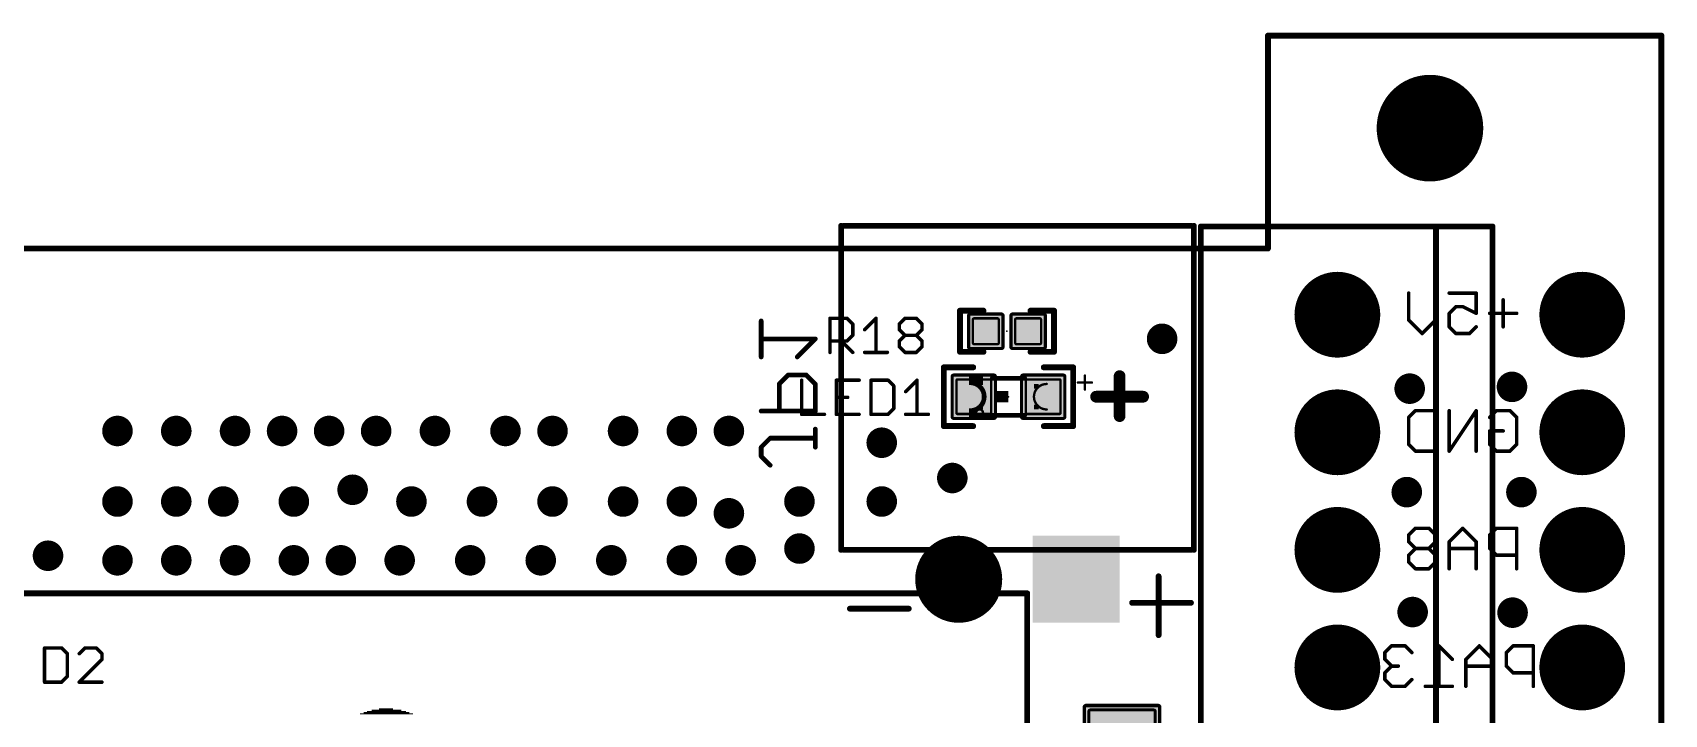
# Model space of a CAD drawing. Extents: x -35.6 to 35.6, y -20.1 to 20.1.
# Drawn here: x 0.32 to 35.56, y 5.34 to 20.06 of the extents above; entities that cross this region are included whole.
import ezdxf

# ---------------------------------------------------------------- set-up
doc = ezdxf.new("R2010")
doc.units = 0
for name, color, linetype in [('17', 82, 'CONTINUOUS'), ('18', 82, 'CONTINUOUS'), ('20', 7, 'CONTINUOUS'), ('21', 253, 'CONTINUOUS'), ('22', 253, 'CONTINUOUS'), ('23', 7, 'CONTINUOUS'), ('24', 7, 'CONTINUOUS'), ('25', 253, 'CONTINUOUS'), ('26', 253, 'CONTINUOUS'), ('29', 253, 'CONTINUOUS'), ('30', 253, 'CONTINUOUS'), ('31', 253, 'CONTINUOUS'), ('51', 253, 'CONTINUOUS')]:
    doc.layers.add(name, color=color, linetype=linetype)

# ---------------------------------------------------------------- blocks, each defined once
blk = doc.blocks.new('RECT240512X272512R10')
at = {"const_width": 0.0752}
blk.add_lwpolyline([(0.714, -0.7764), (0.714, 0.7764, 0.4142), (0.6764, 0.814), (-0.6764, 0.814, 0.4142), (-0.714, 0.7764), (-0.714, -0.7764, 0.4142), (-0.6764, -0.814), (0.6764, -0.814, 0.4142)], format="xyb", close=True, dxfattribs=at)
blk.add_solid([(-0.6952, -0.7952), (0.6952, -0.7952), (-0.6952, 0.7952), (0.6952, 0.7952)])
blk = doc.blocks.new('RECT208000X240000R10')
at = {"const_width": 0.065}
blk.add_lwpolyline([(0.6175, -0.685), (0.6175, 0.685, 0.4142), (0.585, 0.7175), (-0.585, 0.7175, 0.4142), (-0.6175, 0.685), (-0.6175, -0.685, 0.4142), (-0.585, -0.7175), (0.585, -0.7175, 0.4142)], format="xyb", close=True, dxfattribs=at)
blk.add_solid([(-0.6013, -0.7013), (0.6013, -0.7013), (-0.6013, 0.7013), (0.6013, 0.7013)])
blk = doc.blocks.new('SQUAREP')
blk.add_solid([(-0.5, -0.5), (0.5, -0.5), (-0.5, 0.5), (0.5, 0.5)])
blk = doc.blocks.new('ROUNDP')
at = {"const_width": 0.5}
blk.add_lwpolyline([(0, -0.25, 1), (0, 0.25, 1), (0, -0.25)], format="xyb", dxfattribs=at)
blk = doc.blocks.new('RECT')
blk.add_solid([(-0.5, -0.5), (0.5, -0.5), (-0.5, 0.5), (0.5, 0.5)])
blk = doc.blocks.new('RECT160512X160512R13')
at = {"const_width": 0.0652}
blk.add_lwpolyline([(0.469, -0.4364), (0.469, 0.4364, 0.4142), (0.4364, 0.469), (-0.4364, 0.469, 0.4142), (-0.469, 0.4364), (-0.469, -0.4364, 0.4142), (-0.4364, -0.469), (0.4364, -0.469, 0.4142)], format="xyb", close=True, dxfattribs=at)
blk.add_solid([(-0.4527, -0.4527), (0.4527, -0.4527), (-0.4527, 0.4527), (0.4527, 0.4527)])
blk = doc.blocks.new('RECT128000X128000R13')
at = {"const_width": 0.052}
blk.add_lwpolyline([(0.374, -0.348), (0.374, 0.348, 0.4142), (0.348, 0.374), (-0.348, 0.374, 0.4142), (-0.374, 0.348), (-0.374, -0.348, 0.4142), (-0.348, -0.374), (0.348, -0.374, 0.4142)], format="xyb", close=True, dxfattribs=at)
blk.add_solid([(-0.361, -0.361), (0.361, -0.361), (-0.361, 0.361), (0.361, 0.361)])
blk = doc.blocks.new('RECT130048X130048R17')
at = {"const_width": 0.0691}
blk.add_lwpolyline([(0.3719, -0.3373), (0.3719, 0.3373, 0.4142), (0.3373, 0.3719), (-0.3373, 0.3719, 0.4142), (-0.3719, 0.3373), (-0.3719, -0.3373, 0.4142), (-0.3373, -0.3719), (0.3373, -0.3719, 0.4142)], format="xyb", close=True, dxfattribs=at)
blk.add_solid([(-0.3546, -0.3546), (0.3546, -0.3546), (-0.3546, 0.3546), (0.3546, 0.3546)])
blk = doc.blocks.new('RECT97536X97536R17')
at = {"const_width": 0.0518}
blk.add_lwpolyline([(0.2789, -0.253), (0.2789, 0.253, 0.4142), (0.253, 0.2789), (-0.253, 0.2789, 0.4142), (-0.2789, 0.253), (-0.2789, -0.253, 0.4142), (-0.253, -0.2789), (0.253, -0.2789, 0.4142)], format="xyb", close=True, dxfattribs=at)
blk.add_solid([(-0.2659, -0.2659), (0.2659, -0.2659), (-0.2659, 0.2659), (0.2659, 0.2659)])
blk = doc.blocks.new('ROUNDV')
at = {"const_width": 0.5}
blk.add_lwpolyline([(0, -0.25, 1), (0, 0.25, 1), (0, -0.25)], format="xyb", dxfattribs=at)

msp = doc.modelspace()

# ---------------------------------------------------------------- linework, layer by layer
at = {"layer": '20', "const_width": 0.127}
for points in [[(27, 15.4), (27, 20)], [(27, 20), (35.5, 20)], [(35.5, 20), (35.5, -20)], [(-27, 15.4), (27, 15.4)]]:
    msp.add_lwpolyline(points, dxfattribs=at)
at = {"layer": '20', "const_width": 0.0635}
for points in [[(27.0317, 20, 1), (26.9683, 20)], [(27, 20.0317, 1), (27, 19.9683)], [(35.5318, 20, 1), (35.4682, 20)], [(35.5, 19.9683, 1), (35.5, 20.0317)], [(26.9683, 15.4, 1), (27.0317, 15.4)], [(27, 15.3682, 1), (27, 15.4318)]]:
    msp.add_lwpolyline(points, format="xyb", dxfattribs=at)
at = {"layer": '20'}
msp.add_circle((30.5, 18), 1.05, dxfattribs=at)
at = {"layer": '21'}
for points, const_width in [([(25.55, 15.9068, 1), (25.55, 15.8432)], 0.0635), ([(25.5817, 15.875, 1), (25.5183, 15.875)], 0.0635), ([(30.63, 15.9068, 1), (30.63, 15.8432)], 0.0635), ([(30.6618, 15.875, 1), (30.5983, 15.875)], 0.0635), ([(30.63, 15.8432, 1), (30.63, 15.9068)], 0.0635), ([(31.8818, 15.875, 1), (31.8183, 15.875)], 0.0635), ([(31.85, 15.8432, 1), (31.85, 15.9068)], 0.0635), ([(20.347, 14.0891, 1), (20.347, 14.0256)], 0.0635), ([(20.3788, 14.0573, 1), (20.3153, 14.0573)], 0.0635), ([(20.855, 14.0256, 1), (20.855, 14.0891)], 0.0635), ([(21.871, 14.0891, 1), (21.871, 14.0256)], 0.0635), ([(22.4108, 14.0573, 1), (22.3473, 14.0573)], 0.0635), ([(22.379, 14.0256, 1), (22.379, 14.0891)], 0.0635), ([(20.347, 13.2001, 1), (20.347, 13.1365)], 0.0635), ([(20.3153, 13.1683, 1), (20.3788, 13.1683)], 0.0635), ([(20.855, 13.1365, 1), (20.855, 13.2001)], 0.0635), ([(21.871, 13.2001, 1), (21.871, 13.1365)], 0.0635), ([(22.3473, 13.1683, 1), (22.4108, 13.1683)], 0.0635), ([(22.379, 13.1365, 1), (22.379, 13.2001)], 0.0635), ([(19.9987, 12.8656, 1), (19.9987, 12.802)], 0.0635), ([(20.0304, 12.8338, 1), (19.967, 12.8338)], 0.0635), ([(20.6337, 12.802, 1), (20.6337, 12.8656)], 0.0635), ([(22.1577, 12.8656, 1), (22.1577, 12.802)], 0.0635), ([(22.8244, 12.8338, 1), (22.761, 12.8338)], 0.0635), ([(22.7927, 12.802, 1), (22.7927, 12.8656)], 0.0635), ([(23.8595, 12.6433, 1), (23.7325, 12.6433)], 0.127), ([(22.894, 12.5164, 1), (22.894, 12.491)], 0.0254), ([(23.0592, 12.6563, 1), (23.0338, 12.6563)], 0.0254), ([(23.0338, 12.3512, 1), (23.0592, 12.3512)], 0.0254), ([(23.199, 12.491, 1), (23.199, 12.5164)], 0.0254), ([(23.288, 12.2623, 1), (23.288, 12.1353)], 0.127), ([(24.304, 12.1353, 1), (24.304, 12.2623)], 0.127), ([(23.7325, 11.7797, 1), (23.8595, 11.7797)], 0.127), ([(19.9987, 11.5956, 1), (19.9987, 11.532)], 0.0635), ([(19.967, 11.5638, 1), (20.0304, 11.5638)], 0.0635), ([(20.6337, 11.532, 1), (20.6337, 11.5956)], 0.0635), ([(22.1577, 11.5956, 1), (22.1577, 11.532)], 0.0635), ([(22.761, 11.5638, 1), (22.8244, 11.5638)], 0.0635), ([(22.7927, 11.532, 1), (22.7927, 11.5956)], 0.0635), ([(21.8317, 7.952, 1), (21.7683, 7.952)], 0.0635), ([(21.8, 7.9203, 1), (21.8, 7.9837)], 0.0635)]:
    msp.add_lwpolyline(points, format="xyb", dxfattribs=dict(at, const_width=const_width))
for points, const_width in [([(25.55, -15.875), (25.55, 15.875)], 0.127), ([(25.55, 15.875), (30.63, 15.875)], 0.127), ([(30.63, -15.875), (30.63, 15.875)], 0.127), ([(31.85, 15.875), (30.63, 15.875)], 0.127), ([(31.85, -15.875), (31.85, 15.875)], 0.127), ([(20.855, 14.0573), (20.347, 14.0573)], 0.127), ([(20.347, 14.0573), (20.347, 13.1683)], 0.127), ([(22.379, 14.0573), (21.871, 14.0573)], 0.127), ([(22.379, 13.1683), (22.379, 14.0573)], 0.127), ([(20.347, 13.1683), (20.855, 13.1683)], 0.127), ([(21.871, 13.1683), (22.379, 13.1683)], 0.127), ([(19.9987, 11.5638), (19.9987, 12.8338)], 0.127), ([(19.9987, 12.8338), (20.6337, 12.8338)], 0.127), ([(22.7927, 12.8338), (22.1577, 12.8338)], 0.127), ([(22.7927, 11.5638), (22.7927, 12.8338)], 0.127), ([(23.796, 12.6433), (23.796, 11.7797)], 0.254), ([(22.894, 12.5037), (23.199, 12.5037)], 0.0508), ([(23.0465, 12.3512), (23.0465, 12.6563)], 0.0508), ([(23.288, 12.1988), (24.304, 12.1988)], 0.254), ([(20.6337, 11.5638), (19.9987, 11.5638)], 0.127), ([(22.1577, 11.5638), (22.7927, 11.5638)], 0.127), ([(-17.278, 7.952), (21.8, 7.952)], 0.127), ([(21.8, -13.948), (21.8, 7.952)], 0.127)]:
    msp.add_lwpolyline(points, dxfattribs=dict(at, const_width=const_width))
at = {"layer": '22'}
for points, const_width in [([(17.78, 8.89), (17.78, 15.89)], 0.127), ([(25.34, 15.89), (17.84, 15.89)], 0.127), ([(25.4, 8.89), (25.4, 15.89)], 0.127), ([(30.041, 13.8538), (30.041, 14.4368)], 0.0762), ([(30.624, 14.4368), (30.624, 13.8538)], 0.0762), ([(30.9158, 14.4368), (31.4988, 14.4368)], 0.0762), ([(31.4988, 14.4368), (31.4988, 13.9996)], 0.0762), ([(31.0615, 14.1453), (30.9158, 13.9996)], 0.0762), ([(31.2073, 14.1453), (31.0615, 14.1453)], 0.0762), ([(31.4988, 13.9996), (31.2073, 14.1453)], 0.0762), ([(32.082, 14.2911), (32.082, 13.7081)], 0.0762), ([(30.3325, 13.5623), (30.041, 13.8538)], 0.0762), ([(30.624, 13.8538), (30.3325, 13.5623)], 0.0762), ([(30.9158, 13.9996), (30.9158, 13.7081)], 0.0762), ([(32.3735, 13.9996), (31.7905, 13.9996)], 0.0762), ([(30.9158, 13.7081), (31.0615, 13.5623)], 0.0762), ([(31.0615, 13.5623), (31.353, 13.5623)], 0.0762), ([(31.353, 13.5623), (31.4988, 13.7081)], 0.0762), ([(30.041, 11.7511), (30.1868, 11.8968)], 0.0762), ([(30.041, 11.1681), (30.041, 11.7511)], 0.0762), ([(30.1868, 11.8968), (30.624, 11.8968)], 0.0762), ([(30.624, 11.8968), (30.624, 11.0223)], 0.0762), ([(31.4988, 11.8968), (30.9158, 11.0223)], 0.0762), ([(30.9158, 11.0223), (30.9158, 11.8968)], 0.0762), ([(31.4988, 11.0223), (31.4988, 11.8968)], 0.0762), ([(31.7905, 11.7511), (31.9363, 11.8968)], 0.0762), ([(31.9363, 11.8968), (32.2278, 11.8968)], 0.0762), ([(32.2278, 11.8968), (32.3735, 11.7511)], 0.0762), ([(32.3735, 11.7511), (32.3735, 11.1681)], 0.0762), ([(31.7905, 11.1681), (31.7905, 11.4596)], 0.0762), ([(31.7905, 11.4596), (32.082, 11.4596)], 0.0762), ([(30.1868, 11.0223), (30.041, 11.1681)], 0.0762), ([(30.624, 11.0223), (30.1868, 11.0223)], 0.0762), ([(31.9363, 11.0223), (31.7905, 11.1681)], 0.0762), ([(32.2278, 11.0223), (31.9363, 11.0223)], 0.0762), ([(32.3735, 11.1681), (32.2278, 11.0223)], 0.0762), ([(30.1868, 9.3568), (30.041, 9.2111)], 0.0762), ([(30.041, 9.2111), (30.041, 9.0653)], 0.0762), ([(30.4783, 9.3568), (30.1868, 9.3568)], 0.0762), ([(30.624, 9.2111), (30.4783, 9.3568)], 0.0762), ([(30.624, 9.0653), (30.624, 9.2111)], 0.0762), ([(31.2073, 9.3568), (30.9158, 9.0653)], 0.0762), ([(31.4988, 9.0653), (31.2073, 9.3568)], 0.0762), ([(31.9363, 9.3568), (31.7905, 9.2111)], 0.0762), ([(31.7905, 9.2111), (31.7905, 8.9196)], 0.0762), ([(32.3735, 9.3568), (31.9363, 9.3568)], 0.0762), ([(32.3735, 8.4823), (32.3735, 9.3568)], 0.0762), ([(25.34, 8.89), (17.84, 8.89)], 0.127), ([(30.041, 9.0653), (30.1868, 8.9196)], 0.0762), ([(30.1868, 8.9196), (30.041, 8.7738)], 0.0762), ([(30.4783, 8.9196), (30.1868, 8.9196)], 0.0762), ([(30.4783, 8.9196), (30.624, 9.0653)], 0.0762), ([(30.624, 8.7738), (30.4783, 8.9196)], 0.0762), ([(30.9158, 9.0653), (30.9158, 8.4823)], 0.0762), ([(31.4988, 8.9196), (30.9158, 8.9196)], 0.0762), ([(31.4988, 8.4823), (31.4988, 9.0653)], 0.0762), ([(31.7905, 8.9196), (31.9363, 8.7738)], 0.0762), ([(30.041, 8.7738), (30.041, 8.6281)], 0.0762), ([(30.041, 8.6281), (30.1868, 8.4823)], 0.0762), ([(30.1868, 8.4823), (30.4783, 8.4823)], 0.0762), ([(30.4783, 8.4823), (30.624, 8.6281)], 0.0762), ([(30.624, 8.6281), (30.624, 8.7738)], 0.0762), ([(31.9363, 8.7738), (32.3735, 8.7738)], 0.0762), ([(24.638, 7.0485), (24.638, 8.3185)], 0.127), ([(25.3365, 7.747), (24.0665, 7.747)], 0.127), ([(19.2405, 7.62), (17.9705, 7.62)], 0.127), ([(29.6714, 6.8168), (29.5256, 6.6711)], 0.0762), ([(29.5256, 6.6711), (29.5256, 6.5253)], 0.0762), ([(29.9629, 6.8168), (29.6714, 6.8168)], 0.0762), ([(30.1086, 6.6711), (29.9629, 6.8168)], 0.0762), ([(30.9834, 6.5253), (30.6919, 6.8168)], 0.0762), ([(30.6919, 6.8168), (30.6919, 5.9423)], 0.0762), ([(31.5666, 6.8168), (31.2751, 6.5253)], 0.0762), ([(31.8581, 6.5253), (31.5666, 6.8168)], 0.0762), ([(32.2956, 6.8168), (32.1499, 6.6711)], 0.0762), ([(32.1499, 6.6711), (32.1499, 6.3796)], 0.0762), ([(32.7329, 6.8168), (32.2956, 6.8168)], 0.0762), ([(32.7329, 5.9423), (32.7329, 6.8168)], 0.0762), ([(29.5256, 6.5253), (29.6714, 6.3796)], 0.0762), ([(29.6714, 6.3796), (29.5256, 6.2338)], 0.0762), ([(29.6714, 6.3796), (29.8171, 6.3796)], 0.0762), ([(31.2751, 6.5253), (31.2751, 5.9423)], 0.0762), ([(31.8581, 6.3796), (31.2751, 6.3796)], 0.0762), ([(31.8581, 5.9423), (31.8581, 6.5253)], 0.0762), ([(32.1499, 6.3796), (32.2956, 6.2338)], 0.0762), ([(29.5256, 6.2338), (29.5256, 6.0881)], 0.0762), ([(29.5256, 6.0881), (29.6714, 5.9423)], 0.0762), ([(29.9629, 5.9423), (30.1086, 6.0881)], 0.0762), ([(32.2956, 6.2338), (32.7329, 6.2338)], 0.0762), ([(29.6714, 5.9423), (29.9629, 5.9423)], 0.0762), ([(30.9834, 5.9423), (30.4004, 5.9423)], 0.0762)]:
    msp.add_lwpolyline(points, dxfattribs=dict(at, const_width=const_width))
for points, const_width in [([(17.8117, 15.89, 1), (17.7483, 15.89)], 0.0635), ([(17.84, 15.9218, 1), (17.84, 15.8582)], 0.0635), ([(25.34, 15.8582, 1), (25.34, 15.9218)], 0.0635), ([(25.4318, 15.89, 1), (25.3683, 15.89)], 0.0635), ([(30.0601, 14.4368, 1), (30.022, 14.4368)], 0.0381), ([(30.6431, 14.4368, 1), (30.605, 14.4368)], 0.0381), ([(30.9158, 14.4559, 1), (30.9158, 14.4178)], 0.0381), ([(31.5178, 14.4368, 1), (31.4797, 14.4368)], 0.0381), ([(31.4988, 14.4178, 1), (31.4988, 14.4559)], 0.0381), ([(31.0615, 14.1644, 1), (31.0615, 14.1263)], 0.0381), ([(31.075, 14.1319, 1), (31.0481, 14.1588)], 0.0381), ([(31.2158, 14.1624, 1), (31.1988, 14.1283)], 0.0381), ([(31.2073, 14.1263, 1), (31.2073, 14.1644)], 0.0381), ([(32.1011, 14.2911, 1), (32.063, 14.2911)], 0.0381), ([(30.0545, 13.8673, 1), (30.0275, 13.8403)], 0.0381), ([(30.022, 13.8538, 1), (30.0601, 13.8538)], 0.0381), ([(30.605, 13.8538, 1), (30.6431, 13.8538)], 0.0381), ([(30.6375, 13.8403, 1), (30.6106, 13.8673)], 0.0381), ([(30.9348, 13.9996, 1), (30.8967, 13.9996)], 0.0381), ([(30.9023, 14.013, 1), (30.9292, 13.9861)], 0.0381), ([(31.4797, 13.9996, 1), (31.5178, 13.9996)], 0.0381), ([(31.4903, 13.9825, 1), (31.5073, 14.0166)], 0.0381), ([(31.7905, 14.0186, 1), (31.7905, 13.9805)], 0.0381), ([(32.3735, 13.9805, 1), (32.3735, 14.0186)], 0.0381), ([(30.3191, 13.5758, 1), (30.346, 13.5488)], 0.0381), ([(30.3191, 13.5488, 1), (30.346, 13.5758)], 0.0381), ([(30.8967, 13.7081, 1), (30.9348, 13.7081)], 0.0381), ([(30.9292, 13.7215, 1), (30.9023, 13.6946)], 0.0381), ([(31.0615, 13.5814, 1), (31.0615, 13.5433)], 0.0381), ([(31.0481, 13.5488, 1), (31.075, 13.5758)], 0.0381), ([(31.3396, 13.5758, 1), (31.3665, 13.5488)], 0.0381), ([(31.353, 13.5433, 1), (31.353, 13.5814)], 0.0381), ([(31.5123, 13.6946, 1), (31.4853, 13.7215)], 0.0381), ([(32.063, 13.7081, 1), (32.1011, 13.7081)], 0.0381), ([(30.0601, 11.7511, 1), (30.022, 11.7511)], 0.0381), ([(30.0275, 11.7646, 1), (30.0545, 11.7376)], 0.0381), ([(30.1868, 11.9159, 1), (30.1868, 11.8778)], 0.0381), ([(30.2002, 11.8834, 1), (30.1733, 11.9103)], 0.0381), ([(30.6431, 11.8968, 1), (30.605, 11.8968)], 0.0381), ([(30.624, 11.8778, 1), (30.624, 11.9159)], 0.0381), ([(30.9348, 11.8968, 1), (30.8967, 11.8968)], 0.0381), ([(31.5178, 11.8968, 1), (31.4797, 11.8968)], 0.0381), ([(31.5146, 11.8863, 1), (31.4829, 11.9074)], 0.0381), ([(31.777, 11.7646, 1), (31.804, 11.7376)], 0.0381), ([(31.9363, 11.9159, 1), (31.9363, 11.8778)], 0.0381), ([(31.9497, 11.8834, 1), (31.9228, 11.9103)], 0.0381), ([(32.2413, 11.9103, 1), (32.2143, 11.8834)], 0.0381), ([(32.2278, 11.8778, 1), (32.2278, 11.9159)], 0.0381), ([(32.3926, 11.7511, 1), (32.3545, 11.7511)], 0.0381), ([(32.3601, 11.7376, 1), (32.387, 11.7646)], 0.0381), ([(31.8096, 11.4596, 1), (31.7715, 11.4596)], 0.0381), ([(31.7905, 11.4786, 1), (31.7905, 11.4405)], 0.0381), ([(32.082, 11.4405, 1), (32.082, 11.4786)], 0.0381), ([(30.0545, 11.1815, 1), (30.0275, 11.1546)], 0.0381), ([(30.022, 11.1681, 1), (30.0601, 11.1681)], 0.0381), ([(30.1868, 11.0414, 1), (30.1868, 11.0033)], 0.0381), ([(30.1733, 11.0088, 1), (30.2002, 11.0358)], 0.0381), ([(30.605, 11.0223, 1), (30.6431, 11.0223)], 0.0381), ([(30.624, 11.0033, 1), (30.624, 11.0414)], 0.0381), ([(30.8999, 11.0329, 1), (30.9316, 11.0117)], 0.0381), ([(30.8967, 11.0223, 1), (30.9348, 11.0223)], 0.0381), ([(31.4797, 11.0223, 1), (31.5178, 11.0223)], 0.0381), ([(31.804, 11.1815, 1), (31.777, 11.1546)], 0.0381), ([(31.7715, 11.1681, 1), (31.8096, 11.1681)], 0.0381), ([(31.9363, 11.0414, 1), (31.9363, 11.0033)], 0.0381), ([(31.9228, 11.0088, 1), (31.9497, 11.0358)], 0.0381), ([(32.2143, 11.0358, 1), (32.2413, 11.0088)], 0.0381), ([(32.2278, 11.0033, 1), (32.2278, 11.0414)], 0.0381), ([(32.3545, 11.1681, 1), (32.3926, 11.1681)], 0.0381), ([(32.387, 11.1546, 1), (32.3601, 11.1815)], 0.0381), ([(30.0601, 9.2111, 1), (30.022, 9.2111)], 0.0381), ([(30.0275, 9.2246, 1), (30.0545, 9.1976)], 0.0381), ([(30.1868, 9.3759, 1), (30.1868, 9.3378)], 0.0381), ([(30.2002, 9.3434, 1), (30.1733, 9.3703)], 0.0381), ([(30.4918, 9.3703, 1), (30.4648, 9.3434)], 0.0381), ([(30.4783, 9.3378, 1), (30.4783, 9.3759)], 0.0381), ([(30.6431, 9.2111, 1), (30.605, 9.2111)], 0.0381), ([(30.6106, 9.1976, 1), (30.6375, 9.2246)], 0.0381), ([(31.2207, 9.3703, 1), (31.1938, 9.3434)], 0.0381), ([(31.2207, 9.3434, 1), (31.1938, 9.3703)], 0.0381), ([(31.8096, 9.2111, 1), (31.7715, 9.2111)], 0.0381), ([(31.777, 9.2246, 1), (31.804, 9.1976)], 0.0381), ([(31.9363, 9.3759, 1), (31.9363, 9.3378)], 0.0381), ([(31.9497, 9.3434, 1), (31.9228, 9.3703)], 0.0381), ([(32.3926, 9.3568, 1), (32.3545, 9.3568)], 0.0381), ([(32.3735, 9.3378, 1), (32.3735, 9.3759)], 0.0381), ([(17.7483, 8.89, 1), (17.8117, 8.89)], 0.0635), ([(17.84, 8.9218, 1), (17.84, 8.8582)], 0.0635), ([(25.34, 8.8582, 1), (25.34, 8.9218)], 0.0635), ([(25.3683, 8.89, 1), (25.4318, 8.89)], 0.0635), ([(30.0545, 9.0788, 1), (30.0275, 9.0519)], 0.0381), ([(30.022, 9.0653, 1), (30.0601, 9.0653)], 0.0381), ([(30.1868, 8.9386, 1), (30.1868, 8.9005)], 0.0381), ([(30.2002, 8.9061, 1), (30.1733, 8.933)], 0.0381), ([(30.1733, 8.9061, 1), (30.2002, 8.933)], 0.0381), ([(30.4918, 8.933, 1), (30.4648, 8.9061)], 0.0381), ([(30.4648, 8.933, 1), (30.4918, 8.9061)], 0.0381), ([(30.4783, 8.9005, 1), (30.4783, 8.9386)], 0.0381), ([(30.605, 9.0653, 1), (30.6431, 9.0653)], 0.0381), ([(30.6375, 9.0519, 1), (30.6106, 9.0788)], 0.0381), ([(30.9348, 9.0653, 1), (30.8967, 9.0653)], 0.0381), ([(30.9023, 9.0788, 1), (30.9292, 9.0519)], 0.0381), ([(30.9158, 8.9386, 1), (30.9158, 8.9005)], 0.0381), ([(31.5178, 9.0653, 1), (31.4797, 9.0653)], 0.0381), ([(31.4853, 9.0519, 1), (31.5123, 9.0788)], 0.0381), ([(31.4988, 8.9005, 1), (31.4988, 8.9386)], 0.0381), ([(31.804, 8.933, 1), (31.777, 8.9061)], 0.0381), ([(31.7715, 8.9196, 1), (31.8096, 8.9196)], 0.0381), ([(30.0601, 8.7738, 1), (30.022, 8.7738)], 0.0381), ([(30.0275, 8.7873, 1), (30.0545, 8.7603)], 0.0381), ([(30.0545, 8.6415, 1), (30.0275, 8.6146)], 0.0381), ([(30.022, 8.6281, 1), (30.0601, 8.6281)], 0.0381), ([(30.1868, 8.5014, 1), (30.1868, 8.4633)], 0.0381), ([(30.1733, 8.4688, 1), (30.2002, 8.4958)], 0.0381), ([(30.4648, 8.4958, 1), (30.4918, 8.4688)], 0.0381), ([(30.4783, 8.4633, 1), (30.4783, 8.5014)], 0.0381), ([(30.6431, 8.7738, 1), (30.605, 8.7738)], 0.0381), ([(30.605, 8.6281, 1), (30.6431, 8.6281)], 0.0381), ([(30.6106, 8.7603, 1), (30.6375, 8.7873)], 0.0381), ([(30.6375, 8.6146, 1), (30.6106, 8.6415)], 0.0381), ([(30.8967, 8.4823, 1), (30.9348, 8.4823)], 0.0381), ([(31.4797, 8.4823, 1), (31.5178, 8.4823)], 0.0381), ([(31.9363, 8.7929, 1), (31.9363, 8.7548)], 0.0381), ([(31.9228, 8.7603, 1), (31.9497, 8.7873)], 0.0381), ([(32.3545, 8.4823, 1), (32.3926, 8.4823)], 0.0381), ([(32.3735, 8.7548, 1), (32.3735, 8.7929)], 0.0381), ([(24.6698, 8.3185, 1), (24.6063, 8.3185)], 0.0635), ([(24.0665, 7.7788, 1), (24.0665, 7.7153)], 0.0635), ([(25.3365, 7.7153, 1), (25.3365, 7.7788)], 0.0635), ([(17.9705, 7.6517, 1), (17.9705, 7.5883)], 0.0635), ([(19.2405, 7.5883, 1), (19.2405, 7.6517)], 0.0635), ([(24.6063, 7.0485, 1), (24.6698, 7.0485)], 0.0635), ([(29.5447, 6.6711, 1), (29.5066, 6.6711)], 0.0381), ([(29.5121, 6.6846, 1), (29.5391, 6.6576)], 0.0381), ([(29.6714, 6.8359, 1), (29.6714, 6.7978)], 0.0381), ([(29.6848, 6.8034, 1), (29.6579, 6.8303)], 0.0381), ([(29.9764, 6.8303, 1), (29.9494, 6.8034)], 0.0381), ([(29.9629, 6.7978, 1), (29.9629, 6.8359)], 0.0381), ([(30.0952, 6.6576, 1), (30.1221, 6.6846)], 0.0381), ([(30.7109, 6.8168, 1), (30.6728, 6.8168)], 0.0381), ([(30.7053, 6.8303, 1), (30.6784, 6.8034)], 0.0381), ([(31.5801, 6.8303, 1), (31.5532, 6.8034)], 0.0381), ([(31.5801, 6.8034, 1), (31.5532, 6.8303)], 0.0381), ([(32.1364, 6.6846, 1), (32.1633, 6.6576)], 0.0381), ([(32.1689, 6.6711, 1), (32.1308, 6.6711)], 0.0381), ([(32.2956, 6.8359, 1), (32.2956, 6.7978)], 0.0381), ([(32.3091, 6.8034, 1), (32.2821, 6.8303)], 0.0381), ([(32.7519, 6.8168, 1), (32.7138, 6.8168)], 0.0381), ([(32.7329, 6.7978, 1), (32.7329, 6.8359)], 0.0381), ([(29.5391, 6.5388, 1), (29.5121, 6.5119)], 0.0381), ([(29.5066, 6.5253, 1), (29.5447, 6.5253)], 0.0381), ([(29.6714, 6.3986, 1), (29.6714, 6.3605)], 0.0381), ([(29.6848, 6.3661, 1), (29.6579, 6.393)], 0.0381), ([(29.6579, 6.3661, 1), (29.6848, 6.393)], 0.0381), ([(29.8171, 6.3605, 1), (29.8171, 6.3986)], 0.0381), ([(30.9699, 6.5119, 1), (30.9969, 6.5388)], 0.0381), ([(31.2942, 6.5253, 1), (31.2561, 6.5253)], 0.0381), ([(31.2616, 6.5388, 1), (31.2886, 6.5119)], 0.0381), ([(31.2751, 6.3986, 1), (31.2751, 6.3605)], 0.0381), ([(31.8772, 6.5253, 1), (31.8391, 6.5253)], 0.0381), ([(31.8447, 6.5119, 1), (31.8716, 6.5388)], 0.0381), ([(31.8581, 6.3605, 1), (31.8581, 6.3986)], 0.0381), ([(32.1633, 6.393, 1), (32.1364, 6.3661)], 0.0381), ([(32.1308, 6.3796, 1), (32.1689, 6.3796)], 0.0381), ([(29.5447, 6.2338, 1), (29.5066, 6.2338)], 0.0381), ([(29.5121, 6.2473, 1), (29.5391, 6.2203)], 0.0381), ([(29.5391, 6.1015, 1), (29.5121, 6.0746)], 0.0381), ([(29.5066, 6.0881, 1), (29.5447, 6.0881)], 0.0381), ([(30.1221, 6.0746, 1), (30.0952, 6.1015)], 0.0381), ([(32.2956, 6.2529, 1), (32.2956, 6.2148)], 0.0381), ([(32.2821, 6.2203, 1), (32.3091, 6.2473)], 0.0381), ([(32.7329, 6.2148, 1), (32.7329, 6.2529)], 0.0381), ([(29.6714, 5.9614, 1), (29.6714, 5.9233)], 0.0381), ([(29.6579, 5.9288, 1), (29.6848, 5.9558)], 0.0381), ([(29.9494, 5.9558, 1), (29.9764, 5.9288)], 0.0381), ([(29.9629, 5.9233, 1), (29.9629, 5.9614)], 0.0381), ([(30.4004, 5.9614, 1), (30.4004, 5.9233)], 0.0381), ([(30.6728, 5.9423, 1), (30.7109, 5.9423)], 0.0381), ([(30.9834, 5.9233, 1), (30.9834, 5.9614)], 0.0381), ([(31.2561, 5.9423, 1), (31.2942, 5.9423)], 0.0381), ([(31.8391, 5.9423, 1), (31.8772, 5.9423)], 0.0381), ([(32.7138, 5.9423, 1), (32.7519, 5.9423)], 0.0381)]:
    msp.add_lwpolyline(points, format="xyb", dxfattribs=dict(at, const_width=const_width))
at = {"layer": '23'}
for p in [(21.363, 13.6128), (21.3957, 12.1988)]:
    msp.add_point(p, dxfattribs=at)
at = {"layer": '24'}
msp.add_point((21.59, 8.89), dxfattribs=at)
at = {"layer": '25', "const_width": 0.0762}
for points in [[(17.5403, 13.1556), (17.5403, 13.8928)], [(17.5403, 13.8928), (17.9089, 13.8928)], [(17.9089, 13.8928), (18.0318, 13.77)], [(18.0318, 13.77), (18.0318, 13.5242)], [(18.2887, 13.6471), (18.5345, 13.8928)], [(18.5345, 13.8928), (18.5345, 13.1556)], [(19.0371, 13.77), (19.16, 13.8928)], [(19.0371, 13.6471), (19.0371, 13.77)], [(19.16, 13.8928), (19.4057, 13.8928)], [(19.4057, 13.8928), (19.5286, 13.77)], [(19.5286, 13.77), (19.5286, 13.6471)], [(17.9089, 13.4013), (17.5403, 13.4013)], [(17.786, 13.4013), (18.0318, 13.1556)], [(18.0318, 13.5242), (17.9089, 13.4013)], [(19.16, 13.5242), (19.0371, 13.6471)], [(19.0371, 13.4013), (19.16, 13.5242)], [(19.0371, 13.2785), (19.0371, 13.4013)], [(19.16, 13.5242), (19.4057, 13.5242)], [(19.5286, 13.6471), (19.4057, 13.5242)], [(19.4057, 13.5242), (19.5286, 13.4013)], [(19.5286, 13.4013), (19.5286, 13.2785)], [(18.2887, 13.1556), (18.7802, 13.1556)], [(19.16, 13.1556), (19.0371, 13.2785)], [(19.4057, 13.1556), (19.16, 13.1556)], [(19.5286, 13.2785), (19.4057, 13.1556)], [(16.9288, 12.555), (16.9288, 11.8178)], [(18.1687, 12.555), (17.6773, 12.555)], [(17.6773, 12.555), (17.6773, 11.8178)], [(18.4257, 12.555), (18.4257, 11.8178)], [(18.7943, 12.555), (18.4257, 12.555)], [(18.9172, 12.4322), (18.7943, 12.555)], [(18.9172, 11.9407), (18.9172, 12.4322)], [(19.1741, 12.3093), (19.4198, 12.555)], [(19.4198, 12.555), (19.4198, 11.8178)], [(17.6773, 12.1864), (17.923, 12.1864)], [(16.9288, 11.8178), (17.4203, 11.8178)], [(17.6773, 11.8178), (18.1687, 11.8178)], [(18.4257, 11.8178), (18.7943, 11.8178)], [(18.7943, 11.8178), (18.9172, 11.9407)], [(19.1741, 11.8178), (19.6656, 11.8178)], [(0.5733, 6.7697), (0.5733, 6.0325)], [(0.9419, 6.7697), (0.5733, 6.7697)], [(1.0648, 6.6469), (0.9419, 6.7697)], [(1.4446, 6.7697), (1.3217, 6.6469)], [(1.6903, 6.7697), (1.4446, 6.7697)], [(1.8132, 6.6469), (1.6903, 6.7697)], [(1.0648, 6.1554), (1.0648, 6.6469)], [(1.3217, 6.0325), (1.8132, 6.524)], [(1.8132, 6.524), (1.8132, 6.6469)], [(0.5733, 6.0325), (0.9419, 6.0325)], [(0.9419, 6.0325), (1.0648, 6.1554)], [(1.8132, 6.0325), (1.3217, 6.0325)]]:
    msp.add_lwpolyline(points, dxfattribs=at)
at = {"layer": '25', "const_width": 0.0381}
for points in [[(17.5403, 13.9119, 1), (17.5403, 13.8738)], [(17.5594, 13.8928, 1), (17.5213, 13.8928)], [(17.9224, 13.9063, 1), (17.8954, 13.8794)], [(17.9089, 13.8738, 1), (17.9089, 13.9119)], [(18.0508, 13.77, 1), (18.0127, 13.77)], [(18.0183, 13.7565, 1), (18.0453, 13.7834)], [(18.5535, 13.8928, 1), (18.5154, 13.8928)], [(18.5479, 13.8794, 1), (18.521, 13.9063)], [(19.0562, 13.77, 1), (19.0181, 13.77)], [(19.0237, 13.7834, 1), (19.0506, 13.7565)], [(19.16, 13.9119, 1), (19.16, 13.8738)], [(19.1735, 13.8794, 1), (19.1465, 13.9063)], [(19.4192, 13.9063, 1), (19.3923, 13.8794)], [(19.4057, 13.8738, 1), (19.4057, 13.9119)], [(19.5477, 13.77, 1), (19.5096, 13.77)], [(19.5151, 13.7565, 1), (19.5421, 13.7834)], [(17.5403, 13.4204, 1), (17.5403, 13.3823)], [(17.7995, 13.4148, 1), (17.7726, 13.3879)], [(17.8954, 13.4148, 1), (17.9224, 13.3879)], [(17.9089, 13.3823, 1), (17.9089, 13.4204)], [(18.0127, 13.5242, 1), (18.0508, 13.5242)], [(18.0453, 13.5107, 1), (18.0183, 13.5377)], [(18.2752, 13.6606, 1), (18.3022, 13.6336)], [(19.0506, 13.6606, 1), (19.0237, 13.6336)], [(19.0181, 13.6471, 1), (19.0562, 13.6471)], [(19.0562, 13.4013, 1), (19.0181, 13.4013)], [(19.0237, 13.4148, 1), (19.0506, 13.3879)], [(19.16, 13.5433, 1), (19.16, 13.5052)], [(19.1735, 13.5107, 1), (19.1465, 13.5377)], [(19.1465, 13.5107, 1), (19.1735, 13.5377)], [(19.4192, 13.5377, 1), (19.3923, 13.5107)], [(19.3923, 13.5377, 1), (19.4192, 13.5107)], [(19.4057, 13.5052, 1), (19.4057, 13.5433)], [(19.5096, 13.6471, 1), (19.5477, 13.6471)], [(19.5477, 13.4013, 1), (19.5096, 13.4013)], [(19.5421, 13.6336, 1), (19.5151, 13.6606)], [(19.5151, 13.3879, 1), (19.5421, 13.4148)], [(17.5213, 13.1556, 1), (17.5594, 13.1556)], [(18.0183, 13.1421, 1), (18.0453, 13.1691)], [(18.2887, 13.1747, 1), (18.2887, 13.1366)], [(18.5154, 13.1556, 1), (18.5535, 13.1556)], [(18.7802, 13.1366, 1), (18.7802, 13.1747)], [(19.0506, 13.2919, 1), (19.0237, 13.265)], [(19.0181, 13.2785, 1), (19.0562, 13.2785)], [(19.16, 13.1747, 1), (19.16, 13.1366)], [(19.1465, 13.1421, 1), (19.1735, 13.1691)], [(19.3923, 13.1691, 1), (19.4192, 13.1421)], [(19.4057, 13.1366, 1), (19.4057, 13.1747)], [(19.5096, 13.2785, 1), (19.5477, 13.2785)], [(19.5421, 13.265, 1), (19.5151, 13.2919)], [(16.9479, 12.555, 1), (16.9098, 12.555)], [(17.6773, 12.5741, 1), (17.6773, 12.536)], [(17.6963, 12.555, 1), (17.6582, 12.555)], [(18.1687, 12.536, 1), (18.1687, 12.5741)], [(18.4447, 12.555, 1), (18.4066, 12.555)], [(18.4257, 12.5741, 1), (18.4257, 12.536)], [(18.8078, 12.5685, 1), (18.7808, 12.5416)], [(18.7943, 12.536, 1), (18.7943, 12.5741)], [(18.9362, 12.4322, 1), (18.8981, 12.4322)], [(18.9037, 12.4187, 1), (18.9306, 12.4456)], [(19.1606, 12.3228, 1), (19.1876, 12.2958)], [(19.4389, 12.555, 1), (19.4008, 12.555)], [(19.4333, 12.5416, 1), (19.4064, 12.5685)], [(17.6773, 12.2055, 1), (17.6773, 12.1674)], [(17.923, 12.1674, 1), (17.923, 12.2055)], [(16.9288, 11.8369, 1), (16.9288, 11.7988)], [(16.9098, 11.8178, 1), (16.9479, 11.8178)], [(17.4203, 11.7988, 1), (17.4203, 11.8369)], [(17.6773, 11.8369, 1), (17.6773, 11.7988)], [(17.6582, 11.8178, 1), (17.6963, 11.8178)], [(18.1687, 11.7988, 1), (18.1687, 11.8369)], [(18.4257, 11.8369, 1), (18.4257, 11.7988)], [(18.4066, 11.8178, 1), (18.4447, 11.8178)], [(18.7808, 11.8313, 1), (18.8078, 11.8043)], [(18.7943, 11.7988, 1), (18.7943, 11.8369)], [(18.8981, 11.9407, 1), (18.9362, 11.9407)], [(18.9306, 11.9272, 1), (18.9037, 11.9541)], [(19.1741, 11.8369, 1), (19.1741, 11.7988)], [(19.4008, 11.8178, 1), (19.4389, 11.8178)], [(19.6656, 11.7988, 1), (19.6656, 11.8369)], [(0.5733, 6.7888, 1), (0.5733, 6.7507)], [(0.5923, 6.7697, 1), (0.5542, 6.7697)], [(0.9554, 6.7832, 1), (0.9284, 6.7563)], [(0.9419, 6.7507, 1), (0.9419, 6.7888)], [(1.4446, 6.7888, 1), (1.4446, 6.7507)], [(1.458, 6.7563, 1), (1.4311, 6.7832)], [(1.7038, 6.7832, 1), (1.6768, 6.7563)], [(1.6903, 6.7507, 1), (1.6903, 6.7888)], [(1.0838, 6.6469, 1), (1.0457, 6.6469)], [(1.0513, 6.6334, 1), (1.0782, 6.6603)], [(1.3082, 6.6603, 1), (1.3352, 6.6334)], [(1.8322, 6.6469, 1), (1.7941, 6.6469)], [(1.7941, 6.524, 1), (1.8322, 6.524)], [(1.7997, 6.6334, 1), (1.8266, 6.6603)], [(1.8266, 6.5105, 1), (1.7997, 6.5375)], [(0.5733, 6.0516, 1), (0.5733, 6.0135)], [(0.5542, 6.0325, 1), (0.5923, 6.0325)], [(0.9284, 6.046, 1), (0.9554, 6.019)], [(0.9419, 6.0135, 1), (0.9419, 6.0516)], [(1.0457, 6.1554, 1), (1.0838, 6.1554)], [(1.0782, 6.1419, 1), (1.0513, 6.1688)], [(1.3217, 6.0516, 1), (1.3217, 6.0135)], [(1.3082, 6.046, 1), (1.3352, 6.019)], [(1.8132, 6.0135, 1), (1.8132, 6.0516)]]:
    msp.add_lwpolyline(points, format="xyb", dxfattribs=at)
at = {"layer": '26', "const_width": 0.1016}
for points in [[(16.0528, 13.0576), (16.0528, 13.8372)], [(17.2222, 13.4474), (16.0528, 13.4474)], [(16.8324, 13.0576), (17.2222, 13.4474)], [(16.6375, 12.6678), (16.4426, 12.4729)], [(17.0273, 12.6678), (16.6375, 12.6678)], [(17.2222, 12.4729), (17.0273, 12.6678)], [(16.4426, 12.4729), (16.4426, 11.8882)], [(17.2222, 11.8882), (17.2222, 12.4729)], [(16.0528, 11.8882), (17.2222, 11.8882)], [(16.0528, 11.1086), (16.2477, 11.3035)], [(16.2477, 11.3035), (17.2222, 11.3035)], [(17.2222, 11.1086), (17.2222, 11.4984)], [(16.0528, 10.9137), (16.0528, 11.1086)], [(16.2477, 10.7188), (16.0528, 10.9137)]]:
    msp.add_lwpolyline(points, dxfattribs=at)
at = {"layer": '26', "const_width": 0.0508}
for points in [[(16.0782, 13.8372, 1), (16.0274, 13.8372)], [(16.0528, 13.4728, 1), (16.0528, 13.422)], [(17.2402, 13.4294, 1), (17.2042, 13.4654)], [(17.2222, 13.422, 1), (17.2222, 13.4728)], [(16.0274, 13.0576, 1), (16.0782, 13.0576)], [(16.8144, 13.0756, 1), (16.8504, 13.0396)], [(16.6375, 12.6932, 1), (16.6375, 12.6424)], [(16.6555, 12.6498, 1), (16.6195, 12.6858)], [(17.0453, 12.6858, 1), (17.0093, 12.6498)], [(17.0273, 12.6424, 1), (17.0273, 12.6932)], [(16.4246, 12.4909, 1), (16.4606, 12.4549)], [(16.468, 12.4729, 1), (16.4172, 12.4729)], [(17.2476, 12.4729, 1), (17.1968, 12.4729)], [(17.2042, 12.4549, 1), (17.2402, 12.4909)], [(16.0528, 11.9136, 1), (16.0528, 11.8628)], [(16.4172, 11.8882, 1), (16.468, 11.8882)], [(17.1968, 11.8882, 1), (17.2476, 11.8882)], [(17.2222, 11.8628, 1), (17.2222, 11.9136)], [(16.2477, 11.3289, 1), (16.2477, 11.2781)], [(16.2657, 11.2855, 1), (16.2297, 11.3215)], [(17.2476, 11.4984, 1), (17.1968, 11.4984)], [(17.2222, 11.2781, 1), (17.2222, 11.3289)], [(16.0348, 11.1266, 1), (16.0708, 11.0906)], [(16.0708, 10.9317, 1), (16.0348, 10.8957)], [(16.0782, 11.1086, 1), (16.0274, 11.1086)], [(16.0274, 10.9137, 1), (16.0782, 10.9137)], [(17.1968, 11.1086, 1), (17.2476, 11.1086)], [(16.2297, 10.7008, 1), (16.2657, 10.7368)]]:
    msp.add_lwpolyline(points, format="xyb", dxfattribs=at)
at = {"layer": '29', "const_width": 1.1516}
msp.add_lwpolyline([(30.5, 17.4242, 1), (30.5, 18.5758, 1), (30.5, 17.4242)], format="xyb", dxfattribs=at)
at = {"layer": '30', "const_width": 1.1516}
msp.add_lwpolyline([(30.5, 17.4242, 1), (30.5, 18.5758, 1), (30.5, 17.4242)], format="xyb", dxfattribs=at)
at = {"layer": '51'}
for points, const_width in [([(20.5957, 11.8988, 0.9168), (20.5957, 12.4988)], 0.1016), ([(20.5979, 12.5241, 1), (20.5935, 12.4735)], 0.0508), ([(21.0457, 12.6242, 1), (21.0457, 12.5734)], 0.0508), ([(21.7457, 12.5734, 1), (21.7457, 12.6242)], 0.0508), ([(22.2207, 12.4738, 1), (22.2207, 11.9238)], 0.0508), ([(22.2207, 12.4611, 1), (22.2207, 12.4865)], 0.0254), ([(20.5935, 11.9241, 1), (20.5979, 11.8735)], 0.0508), ([(20.7707, 11.7738, 1), (20.7707, 11.9238, 1), (20.7707, 11.7738)], 0.0508), ([(21.0207, 11.8242, 1), (21.0207, 11.7734)], 0.0508), ([(21.7457, 11.7734, 1), (21.7457, 11.8242)], 0.0508), ([(22.2207, 11.9111, 1), (22.2207, 11.9365)], 0.0254)]:
    msp.add_lwpolyline(points, format="xyb", dxfattribs=dict(at, const_width=const_width))
at = {"layer": '51', "const_width": 0.1016}
for points in [[(21.0457, 12.5988), (21.7457, 12.5988)], [(21.0207, 11.7988), (21.7457, 11.7988)]]:
    msp.add_lwpolyline(points, dxfattribs=at)

# ---------------------------------------------------------------- block references
at = {"layer": '17', "rotation": 90}
for name, p, xscale, yscale in [('ROUNDP', (28.5, 13.97), 1.65, 1.65), ('ROUNDP', (28.5, 13.97), 1.65, 1.65), ('ROUNDP', (28.5, 11.43), 1.65, 1.65), ('ROUNDP', (28.5, 11.43), 1.65, 1.65), ('ROUNDP', (28.5, 8.89), 1.65, 1.65), ('ROUNDP', (28.5, 8.89), 1.65, 1.65), ('ROUNDP', (20.32, 8.255), 1.6764, 1.6764), ('ROUNDP', (20.32, 8.255), 1.6764, 1.6764), ('SQUAREP', (22.86, 8.255), 1.6764, 1.6764), ('SQUAREP', (22.86, 8.255), 1.6764, 1.6764), ('ROUNDP', (28.5, 6.35), 1.65, 1.65), ('ROUNDP', (28.5, 6.35), 1.65, 1.65)]:
    msp.add_blockref(name, p, dxfattribs=dict(at, xscale=xscale, yscale=yscale))
at = {"layer": '18'}
for p, xscale, yscale in [((33.79, 13.97), 1.65, 1.65), ((24.7142, 13.4493), 0.6604, 0.6604), ((30.0624, 12.3729), 0.6604, 0.6604), ((32.2722, 12.411), 0.6604, 0.6604), ((33.79, 11.43), 1.65, 1.65), ((2.1478, 11.4585), 0.6604, 0.6604), ((3.4178, 11.4585), 0.6604, 0.6604), ((4.6878, 11.4585), 0.6604, 0.6604), ((5.7038, 11.4585), 0.6604, 0.6604), ((6.7198, 11.4585), 0.6604, 0.6604), ((7.7358, 11.4585), 0.6604, 0.6604), ((9.0058, 11.4585), 0.6604, 0.6604), ((10.5298, 11.4585), 0.6604, 0.6604), ((11.5458, 11.4585), 0.6604, 0.6604), ((13.0698, 11.4585), 0.6604, 0.6604), ((14.3398, 11.4585), 0.6604, 0.6604), ((15.3558, 11.4585), 0.6604, 0.6604), ((18.6578, 11.2045), 0.6604, 0.6604), ((20.1818, 10.4425), 0.6604, 0.6604), ((2.1478, 9.9345), 0.6604, 0.6604), ((3.4178, 9.9345), 0.6604, 0.6604), ((4.4338, 9.9345), 0.6604, 0.6604), ((5.9578, 9.9345), 0.6604, 0.6604), ((7.2278, 10.1885), 0.6604, 0.6604), ((8.4978, 9.9345), 0.6604, 0.6604), ((10.0218, 9.9345), 0.6604, 0.6604), ((11.5458, 9.9345), 0.6604, 0.6604), ((13.0698, 9.9345), 0.6604, 0.6604), ((14.3398, 9.9345), 0.6604, 0.6604), ((16.8798, 9.9345), 0.6604, 0.6604), ((18.6578, 9.9345), 0.6604, 0.6604), ((29.9989, 10.1377), 0.6604, 0.6604), ((32.4754, 10.1377), 0.6604, 0.6604), ((15.3558, 9.6805), 0.6604, 0.6604), ((33.79, 8.89), 1.65, 1.65), ((16.8798, 8.9185), 0.6604, 0.6604), ((0.6477, 8.763), 0.6604, 0.6604), ((2.1478, 8.6645), 0.6604, 0.6604), ((3.4178, 8.6645), 0.6604, 0.6604), ((4.6878, 8.6645), 0.6604, 0.6604), ((5.9578, 8.6645), 0.6604, 0.6604), ((6.9738, 8.6645), 0.6604, 0.6604), ((8.2438, 8.6645), 0.6604, 0.6604), ((9.7678, 8.6645), 0.6604, 0.6604), ((11.2918, 8.6645), 0.6604, 0.6604), ((12.8158, 8.6645), 0.6604, 0.6604), ((14.3398, 8.6645), 0.6604, 0.6604), ((15.6098, 8.6645), 0.6604, 0.6604), ((30.1259, 7.5469), 0.6604, 0.6604), ((32.2849, 7.5342), 0.6604, 0.6604), ((33.79, 6.35), 1.65, 1.65)]:
    msp.add_blockref('ROUNDV', p, dxfattribs=dict(at, xscale=xscale, yscale=yscale))
at = {"layer": '21', "xscale": 0.25, "yscale": 0.25, "rotation": 90}
msp.add_blockref('RECT', (21.2707, 12.1988), dxfattribs=at)
at = {"layer": '21', "xscale": 0.0254, "yscale": 0.0254}
for p in [(7.4002, 5.3494), (7.4256, 5.3494), (7.451, 5.3494), (7.4764, 5.3748), (7.4764, 5.3494), (7.5018, 5.3748), (7.5018, 5.3494), (7.5272, 5.3748), (7.5272, 5.3494), (7.5526, 5.4002), (7.5526, 5.3748), (7.5526, 5.3494), (7.578, 5.4002), (7.578, 5.3748), (7.578, 5.3494), (7.6034, 5.4002), (7.6034, 5.3748), (7.6034, 5.3494), (7.6288, 5.4002), (7.6288, 5.3748), (7.6288, 5.3494), (7.6542, 5.4256), (7.6542, 5.4002), (7.6542, 5.3748), (7.6542, 5.3494), (7.6796, 5.4256), (7.6796, 5.4002), (7.6796, 5.3748), (7.6796, 5.3494), (7.705, 5.4256), (7.705, 5.4002), (7.705, 5.3748), (7.705, 5.3494), (7.7304, 5.4256), (7.7304, 5.4002), (7.7304, 5.3748), (7.7304, 5.3494), (7.7558, 5.4256), (7.7558, 5.4002), (7.7558, 5.3748), (7.7558, 5.3494), (7.7812, 5.4256), (7.7812, 5.4002), (7.7812, 5.3748), (7.7812, 5.3494), (7.8066, 5.451), (7.8066, 5.4256), (7.8066, 5.4002), (7.8066, 5.3748), (7.8066, 5.3494), (7.832, 5.451), (7.832, 5.4256), (7.832, 5.4002), (7.832, 5.3748), (7.832, 5.3494), (7.8574, 5.451), (7.8574, 5.4256), (7.8574, 5.4002), (7.8574, 5.3748), (7.8574, 5.3494), (7.8828, 5.451), (7.8828, 5.4256), (7.8828, 5.4002), (7.8828, 5.3748), (7.8828, 5.3494), (7.9082, 5.451), (7.9082, 5.4256), (7.9082, 5.4002), (7.9082, 5.3748), (7.9082, 5.3494), (7.9336, 5.451), (7.9336, 5.4256), (7.9336, 5.4002), (7.9336, 5.3748), (7.9336, 5.3494), (7.959, 5.451), (7.959, 5.4256), (7.959, 5.4002), (7.959, 5.3748), (7.959, 5.3494), (7.9844, 5.451), (7.9844, 5.4256), (7.9844, 5.4002), (7.9844, 5.3748), (7.9844, 5.3494), (8.0098, 5.451), (8.0098, 5.4256), (8.0098, 5.4002), (8.0098, 5.3748), (8.0098, 5.3494), (8.0352, 5.451), (8.0352, 5.4256), (8.0352, 5.4002), (8.0352, 5.3748), (8.0352, 5.3494), (8.0606, 5.451), (8.0606, 5.4256), (8.0606, 5.4002), (8.0606, 5.3748), (8.0606, 5.3494), (8.086, 5.451), (8.086, 5.4256), (8.086, 5.4002), (8.086, 5.3748), (8.086, 5.3494), (8.1114, 5.4256), (8.1114, 5.4002), (8.1114, 5.3748), (8.1114, 5.3494), (8.1368, 5.4256), (8.1368, 5.4002), (8.1368, 5.3748), (8.1368, 5.3494), (8.1622, 5.4256), (8.1622, 5.4002), (8.1622, 5.3748), (8.1622, 5.3494), (8.1876, 5.4256), (8.1876, 5.4002), (8.1876, 5.3748), (8.1876, 5.3494), (8.213, 5.4256), (8.213, 5.4002), (8.213, 5.3748), (8.213, 5.3494), (8.2384, 5.4256), (8.2384, 5.4002), (8.2384, 5.3748), (8.2384, 5.3494), (8.2638, 5.4256), (8.2638, 5.4002), (8.2638, 5.3748), (8.2638, 5.3494), (8.2892, 5.4002), (8.2892, 5.3748), (8.2892, 5.3494), (8.3146, 5.4002), (8.3146, 5.3748), (8.3146, 5.3494), (8.34, 5.4002), (8.34, 5.3748), (8.34, 5.3494), (8.3654, 5.4002), (8.3654, 5.3748), (8.3654, 5.3494), (8.3908, 5.3748), (8.3908, 5.3494), (8.4162, 5.3748), (8.4162, 5.3494), (8.4416, 5.3748), (8.4416, 5.3494), (8.467, 5.3494), (8.4924, 5.3494), (8.5178, 5.3494)]:
    msp.add_blockref('RECT', p, dxfattribs=at)
at = {"layer": '29', "rotation": 90}
for name, p, xscale, yscale in [('ROUNDP', (28.5, 13.97), 1.8532, 1.8532), ('ROUNDP', (28.5, 11.43), 1.8532, 1.8532), ('ROUNDP', (28.5, 8.89), 1.8532, 1.8532), ('ROUNDP', (20.32, 8.255), 1.8796, 1.8796), ('SQUAREP', (22.86, 8.255), 1.8796, 1.8796), ('ROUNDP', (28.5, 6.35), 1.8532, 1.8532)]:
    msp.add_blockref(name, p, dxfattribs=dict(at, xscale=xscale, yscale=yscale))
at = {"layer": '29', "xscale": 1.8532, "yscale": 1.8532}
for p in [(33.79, 13.97), (33.79, 11.43), (33.79, 8.89), (33.79, 6.35)]:
    msp.add_blockref('ROUNDV', p, dxfattribs=at)
at = {"layer": '29'}
for p in [(20.9058, 13.6128), (21.8202, 13.6128)]:
    msp.add_blockref('RECT130048X130048R17', p, dxfattribs=at)
at = {"layer": '29', "rotation": 90}
for name, p in [('RECT160512X160512R13', (20.6457, 12.1988)), ('RECT160512X160512R13', (22.1457, 12.1988)), ('RECT240512X272512R10', (23.849, 4.814))]:
    msp.add_blockref(name, p, dxfattribs=at)
at = {"layer": '30', "rotation": 90}
for name, p, xscale, yscale in [('ROUNDP', (28.5, 13.97), 1.8532, 1.8532), ('ROUNDP', (28.5, 11.43), 1.8532, 1.8532), ('ROUNDP', (28.5, 8.89), 1.8532, 1.8532), ('ROUNDP', (20.32, 8.255), 1.8796, 1.8796), ('SQUAREP', (22.86, 8.255), 1.8796, 1.8796), ('ROUNDP', (28.5, 6.35), 1.8532, 1.8532)]:
    msp.add_blockref(name, p, dxfattribs=dict(at, xscale=xscale, yscale=yscale))
at = {"layer": '30', "xscale": 1.8532, "yscale": 1.8532}
for p in [(33.79, 13.97), (33.79, 11.43), (33.79, 8.89), (33.79, 6.35)]:
    msp.add_blockref('ROUNDV', p, dxfattribs=at)
at = {"layer": '31'}
for p in [(20.9058, 13.6128), (21.8202, 13.6128)]:
    msp.add_blockref('RECT97536X97536R17', p, dxfattribs=at)
at = {"layer": '31', "rotation": 90}
for name, p in [('RECT128000X128000R13', (20.6457, 12.1988)), ('RECT128000X128000R13', (22.1457, 12.1988)), ('RECT208000X240000R10', (23.849, 4.814))]:
    msp.add_blockref(name, p, dxfattribs=at)
at = {"layer": '51', "rotation": 90}
for p, xscale, yscale in [((20.6957, 12.5488), 0.2, 0.3), ((20.9332, 12.1988), 0.9, 0.225), ((21.9957, 12.5488), 0.2, 0.5), ((21.8582, 12.1988), 0.55, 0.225), ((21.9957, 12.4238), 0.1, 0.1), ((21.9957, 11.9738), 0.1, 0.1), ((20.6207, 11.8488), 0.2, 0.15), ((20.8582, 11.7738), 0.05, 0.375), ((20.8207, 11.9488), 0.05, 0.05), ((21.9957, 11.8488), 0.2, 0.5)]:
    msp.add_blockref('RECT', p, dxfattribs=dict(at, xscale=xscale, yscale=yscale))

doc.saveas('drawing.dxf')
